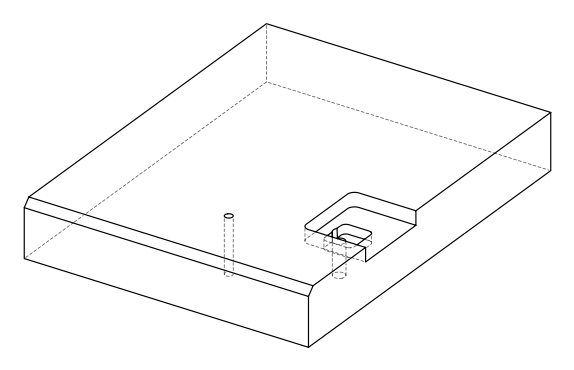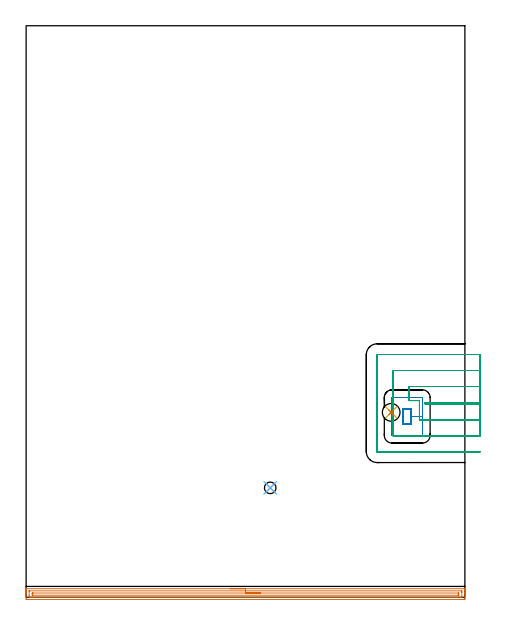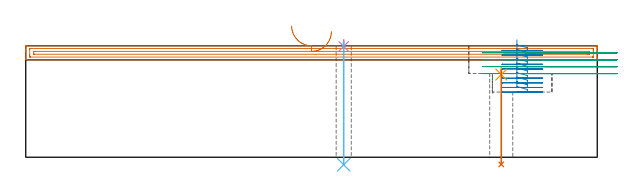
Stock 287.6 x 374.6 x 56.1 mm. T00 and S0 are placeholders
(PLAN: 7 operations, 5 tool changes, 17.1 min)
(1 AREA_MILL | FG_CHAMFER_SURFACE | UGT0205_001 | 7.09 min | 7249 mm3)
(2 MILL_RECTANGULAR_POCKET | POCKET_RECTANGULAR_STRAIGHT | UGT0201_127 | Follow Part, ap 2.475, ae 75% | 3.42 min | 23842 mm3)
(3 MILL_SLOT | SLOT_PARTIAL_RECTANGULAR | UGT0201_103 | Follow Part, ap 3.5, ae 75% | 6.11 min | 55745 mm3)
(4 SPOT_DRILL | STEP1HOLE | NXT0321_9005460120000 | 0.03 min | 0 mm3)
(5 SPOT_DRILL_1 | STEP1HOLE_1 | NXT0321_9005460120000 | 0.03 min | 0 mm3)
(6 DRILL_THROUGH_HOLE_INTO_CENTER | STEP1HOLE | UGT0301_195 | 0.25 min | 2528 mm3)
(7 DRILL_THROUGH_HOLE_INTO_CENTER_1 | STEP1HOLE_1 | NXT0301_087 | 0.2 min | 3510 mm3)
(TOOL UGT0205_001 | Chamfer Mill 20 x 3 x 45 deg. | D20 FL50 Z2)
(TOOL UGT0201_127 | Carbide End Mill 9.9 | D9.9 FL15 Z4)
(TOOL UGT0201_103 | End Mill 14 mm | D14 FL19 Z2)
(TOOL NXT0321_9005460120000 | NC Spot Drill, 142deg, 12mm, Carbide, Uncoated | D12 PA142 FL30 Z2)
(TOOL UGT0301_195 | Twist Drill 7.6 mm | D7.6 PA118 FL73 Z2)
(TOOL NXT0301_087 | Carbide Drill 11.6mm [860.1-1160-058A1-MM 2214] | D11.6 PA140 FL72 Z2)
(OP 1 AREA_MILL)
G17 G21 G94 G90
T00 M6
G54
G17 G0 G90 X133.8 Y5.599 S1061 M3
G43 Z66.1 H0
G94 G1 X133.838 Z65.228 F250.
X133.952 Z64.363
X134.141 Z63.511
X134.403 Z62.679
X134.737 Z61.873
X135.14 Z61.099
X135.609 Z60.363
X136.14 Z59.671
X136.729 Z59.028
X137.372 Z58.439
X138.064 Z57.908
X138.8 Z57.439
X139.574 Z57.036
X140.38 Z56.702
X141.212 Z56.44
X142.064 Z56.251
X142.928 Z56.137
X143.8 Z56.099
X287.444 Y5.598 Z56.098
X287.512 Y5.601 Z56.096
X287.596 Y5.596 Z56.087
X287.6 Z56.086
Y5.277 Z55.776
Y4.872 Z55.371
Y4.255 Z54.75
Y3.065 Z53.562
Y2.491 Z52.985
Y-0.751 Z49.746
X287.597 Y-1.038 Z49.459
X287.591 Y-1.491 Z49.005
X287.46 Y-1.495 Z49.003
X286.998 Y-1.5 Z49.
X0.602
X0.14 Y-1.495 Z49.003
X0.009 Y-1.491 Z49.005
X0. Y-1.038 Z49.459
Y2.491 Z52.985
Y3.065 Z53.562
Y3.373 Z53.869
Y3.947 Z54.443
Y4.255 Z54.75
Y5.277 Z55.777
X0.007 Y5.593 Z56.084
X0.008 Y5.597 Z56.088
X0.156 Y5.6 Z56.1
X143.8 Y5.599 Z56.099
Y4.185 Z54.685
X285.214 Y4.184 Z54.684
X285.287 Y4.183 Z54.683
X285.582 Y4.177 Z54.677
X285.59 Y4.082 Z54.582
X285.597 Y3.876 Z54.376
X285.599 Y3.373 Z53.873
X285.6 Y2.991 Z53.491
X285.599 Y0.346 Z50.846
X285.591 Y-0.037 Z50.463
X285.589 Y-0.08 Z50.42
X285.572 Y-0.081 Z50.419
X285.522 Y-0.084 Z50.416
X285.419 Y-0.085 Z50.415
X285.214 Y-0.086 Z50.414
X2.386 Y-0.085 Z50.415
X2.314
X2.017 Y-0.079 Z50.421
X2.01 Y0.017 Z50.517
X2.003 Y0.224 Z50.724
X2.001 Y0.727 Z51.227
X2. Y1.109 Z51.609
X2.002 Y3.754 Z54.254
X2.009 Y4.137 Z54.637
X2.011 Y4.18 Z54.68
X2.028 Y4.181 Z54.681
X2.078 Y4.184 Z54.684
X2.181 Y4.185 Z54.685
X2.386 Y4.186 Z54.686
X143.8 Y4.185 Z54.685
Y2.771 Z53.271
X283.147 Y2.77 Z53.27
X283.429 Y2.769 Z53.269
X283.523 Y2.767 Z53.267
X283.589 Y2.763 Z53.263
X283.594 Y2.66 Z53.16
X283.599 Y2.491 Z52.991
Y1.441 Z51.941
X283.596 Y1.384 Z51.884
X283.59 Y1.343 Z51.843
X283.568 Y1.335 Z51.835
X283.429 Y1.332 Z51.832
X282.82 Y1.329 Z51.829
X4.454 Y1.328 Z51.828
X4.171 Y1.329 Z51.829
X4.076 Y1.332 Z51.832
X4.011 Y1.335 Z51.835
X4.005 Y1.44 Z51.94
X4.001 Y1.609 Z52.109
Y2.659 Z53.159
X4.004 Y2.716 Z53.216
X4.01 Y2.757 Z53.257
X4.032 Y2.765 Z53.265
X4.171 Y2.768 Z53.268
X4.78 Y2.771 Z53.271
X143.8
X144.672 Z53.309
X145.537 Z53.423
X146.388 Z53.611
X147.22 Z53.874
X148.026 Z54.208
X148.8 Z54.61
X149.536 Z55.079
X150.228 Z55.61
X150.871 Z56.2
X151.46 Z56.843
X151.992 Z57.535
X152.46 Z58.271
X152.863 Z59.045
X153.197 Z59.851
X153.459 Z60.683
X153.648 Z61.534
X153.762 Z62.399
X153.8 Z63.271
G0 Z66.1
M5
M2
(OP 2 MILL_RECTANGULAR_POCKET)
G17 G21 G94 G90
T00 M6
G54
G17 G0 G90 X247.175 Y123.092 S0 M3
G43 Z66.1 H0
Z59.1
G94 G1 Y113.475 Z56.523 F250.
X252.425 Z55.116
Y118.5 Z53.77
Y123.525 F500.
X247.175
Y113.475
X252.425
Y118.5
X259.85
Y130.9
X259.852 Y130.93
X259.83 Y130.952
X259.8 Y130.95
X239.8
X239.77 Y130.952
X239.748 Y130.93
X239.75 Y130.9
Y106.1
X239.748 Y106.07
X239.77 Y106.048
X239.8 Y106.05
X259.8
X259.83 Y106.048
X259.852 Y106.07
X259.85 Y106.1
Y118.5
Y119.5
G0 X247.175 Y123.092 Z56.77
G1 Y113.475 Z54.193 F250.
X252.425 Z52.786
Y118.5 Z51.44
Y123.525 F500.
X247.175
Y113.475
X252.425
Y118.5
X259.85
Y130.9
X259.852 Y130.93
X259.83 Y130.952
X259.8 Y130.95
X239.8
X239.77 Y130.952
X239.748 Y130.93
X239.75 Y130.9
Y106.1
X239.748 Y106.07
X239.77 Y106.048
X239.8 Y106.05
X259.8
X259.83 Y106.048
X259.852 Y106.07
X259.85 Y106.1
Y118.5
Y119.5
G0 X247.175 Y123.092 Z54.44
G1 Y113.475 Z51.863 F250.
X252.425 Z50.456
Y118.5 Z49.11
Y123.525 F500.
X247.175
Y113.475
X252.425
Y118.5
X259.85
Y130.9
X259.852 Y130.93
X259.83 Y130.952
X259.8 Y130.95
X239.8
X239.77 Y130.952
X239.748 Y130.93
X239.75 Y130.9
Y106.1
X239.748 Y106.07
X239.77 Y106.048
X239.8 Y106.05
X259.8
X259.83 Y106.048
X259.852 Y106.07
X259.85 Y106.1
Y118.5
Y119.5
G0 X247.175 Y123.092 Z52.11
G1 Y113.475 Z49.533 F250.
X252.425 Z48.126
Y118.5 Z46.78
Y123.525 F500.
X247.175
Y113.475
X252.425
Y118.5
X259.85
Y130.9
X259.852 Y130.93
X259.83 Y130.952
X259.8 Y130.95
X239.8
X239.77 Y130.952
X239.748 Y130.93
X239.75 Y130.9
Y106.1
X239.748 Y106.07
X239.77 Y106.048
X239.8 Y106.05
X259.8
X259.83 Y106.048
X259.852 Y106.07
X259.85 Y106.1
Y118.5
Y119.5
G0 X247.175 Y123.092 Z49.78
G1 Y113.475 Z47.203 F250.
X252.425 Z45.796
Y118.5 Z44.45
Y123.525 F500.
X247.175
Y113.475
X252.425
Y118.5
X259.85
Y130.9
X259.852 Y130.93
X259.83 Y130.952
X259.8 Y130.95
X239.8
X239.77 Y130.952
X239.748 Y130.93
X239.75 Y130.9
Y106.1
X239.748 Y106.07
X239.77 Y106.048
X239.8 Y106.05
X259.8
X259.83 Y106.048
X259.852 Y106.07
X259.85 Y106.1
Y118.5
Y119.5
G0 X247.175 Y123.092 Z47.45
G1 Y113.475 Z44.873 F250.
X252.425 Z43.466
Y118.5 Z42.12
Y123.525 F500.
X247.175
Y113.475
X252.425
Y118.5
X259.85
Y130.9
X259.852 Y130.93
X259.83 Y130.952
X259.8 Y130.95
X239.8
X239.77 Y130.952
X239.748 Y130.93
X239.75 Y130.9
Y106.1
X239.748 Y106.07
X239.77 Y106.048
X239.8 Y106.05
X259.8
X259.83 Y106.048
X259.852 Y106.07
X259.85 Y106.1
Y118.5
Y119.5
G0 X247.175 Y123.092 Z45.12
G1 Y113.475 Z42.543 F250.
X252.425 Z41.136
Y118.5 Z39.79
Y123.525 F500.
X247.175
Y113.475
X252.425
Y118.5
X259.85
Y130.9
X259.852 Y130.93
X259.83 Y130.952
X259.8 Y130.95
X239.8
X239.77 Y130.952
X239.748 Y130.93
X239.75 Y130.9
Y106.1
X239.748 Y106.07
X239.77 Y106.048
X239.8 Y106.05
X259.8
X259.83 Y106.048
X259.852 Y106.07
X259.85 Y106.1
Y118.5
Y119.5
G0 X247.175 Y123.092 Z42.79
G1 Y113.475 Z40.213 F250.
X252.425 Z38.806
Y118.5 Z37.46
Y123.525 F500.
X247.175
Y113.475
X252.425
Y118.5
X259.85
Y130.9
X259.852 Y130.93
X259.83 Y130.952
X259.8 Y130.95
X239.8
X239.77 Y130.952
X239.748 Y130.93
X239.75 Y130.9
Y106.1
X239.748 Y106.07
X239.77 Y106.048
X239.8 Y106.05
X259.8
X259.83 Y106.048
X259.852 Y106.07
X259.85 Y106.1
Y118.5
Y119.5
G0 X247.175 Y123.092 Z40.46
G1 Y113.475 Z37.883 F250.
X252.425 Z36.476
Y118.5 Z35.13
Y123.525 F500.
X247.175
Y113.475
X252.425
Y118.5
X259.85
Y130.9
X259.852 Y130.93
X259.83 Y130.952
X259.8 Y130.95
X239.8
X239.77 Y130.952
X239.748 Y130.93
X239.75 Y130.9
Y106.1
X239.748 Y106.07
X239.77 Y106.048
X239.8 Y106.05
X259.8
X259.83 Y106.048
X259.852 Y106.07
X259.85 Y106.1
Y118.5
Y119.5
G0 X247.175 Y123.092 Z38.13
G1 Y113.475 Z35.553 F250.
X252.425 Z34.146
Y118.5 Z32.8
Y123.525 F500.
X247.175
Y113.475
X252.425
Y118.5
X259.85
Y130.9
X259.852 Y130.93
X259.83 Y130.952
X259.8 Y130.95
X239.8
X239.77 Y130.952
X239.748 Y130.93
X239.75 Y130.9
Y106.1
X239.748 Y106.07
X239.77 Y106.048
X239.8 Y106.05
X259.8
X259.83 Y106.048
X259.852 Y106.07
X259.85 Y106.1
Y118.5
Y119.5
G0 Z66.1
M5
M2
(OP 3 MILL_SLOT)
G17 G21 G94 G90
T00 M6
G54
G17 G0 G90 X297.6 Y127.6 S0 M3
G43 Z66.1 H0
Z52.6
G94 G1 X294.6 F250.
X261.5 F500.
Y126.8
X294.6
X297.6 F250.
Y138.1
X294.6
X251. F500.
Y128.9
X257.8
Y116.3
X294.6
X297.6 F250.
Y148.6
X294.6
X240.5 F500.
Y105.8
X294.6
X297.6 F250.
Y159.1
X294.6
X230.1 F500.
X230.045 Y159.095
X230.005 Y159.055
X230. Y159.
Y95.4
X230.005 Y95.345
X230.045 Y95.305
X230.1 Y95.3
X294.6
X297.6 F250.
G0 Y127.6 Z49.1
G1 X294.6
X261.5 F500.
Y126.8
X294.6
X297.6 F250.
Y138.1
X294.6
X251. F500.
Y128.9
X257.8
Y116.3
X294.6
X297.6 F250.
Y148.6
X294.6
X240.5 F500.
Y105.8
X294.6
X297.6 F250.
Y159.1
X294.6
X230.1 F500.
X230.045 Y159.095
X230.005 Y159.055
X230. Y159.
Y95.4
X230.005 Y95.345
X230.045 Y95.305
X230.1 Y95.3
X294.6
X297.6 F250.
G0 Y127.6 Z45.6
G1 X294.6
X261.5 F500.
Y126.8
X294.6
X297.6 F250.
Y138.1
X294.6
X251. F500.
Y128.9
X257.8
Y116.3
X294.6
X297.6 F250.
Y148.6
X294.6
X240.5 F500.
Y105.8
X294.6
X297.6 F250.
Y159.1
X294.6
X230.1 F500.
X230.045 Y159.095
X230.005 Y159.055
X230. Y159.
Y95.4
X230.005 Y95.345
X230.045 Y95.305
X230.1 Y95.3
X294.6
X297.6 F250.
G0 Y127.6 Z42.1
G1 X294.6
X261.5 F500.
Y126.8
X294.6
X297.6 F250.
Y138.1
X294.6
X251. F500.
Y128.9
X257.8
Y116.3
X294.6
X297.6 F250.
Y148.6
X294.6
X240.5 F500.
Y105.8
X294.6
X297.6 F250.
Y159.1
X294.6
X230.1 F500.
X230.045 Y159.095
X230.005 Y159.055
X230. Y159.
Y95.4
X230.005 Y95.345
X230.045 Y95.305
X230.1 Y95.3
X294.6
X297.6 F250.
G0 Z66.1
M5
M2
(OP 4 SPOT_DRILL)
G17 G21 G94 G90
T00 M6
G54
G17 G0 G90 X160. Y71.7 S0 M3
G43 Z66.1 H0
G94 G81 G98 Z55.773 F250. R59.1
G80
M5
M2
(OP 5 SPOT_DRILL_1)
G17 G21 G94 G90
T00 M6
G54
G17 G0 G90 X239.3 Y121.2 S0 M3
G43 Z66.1 H0
G94 G81 G98 Z41.601 F250. R45.1
G80
M5
M2
(OP 6 DRILL_THROUGH_HOLE_INTO_CENTER)
G17 G21 G94 G90
T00 M6
G54
G17 G0 G90 X160. Y71.7 S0 M3
G43 Z66.1 H0
G94 G73 G98 Z-3.783 F250. Q7.485 R58.1
G80
M5
M2
(OP 7 DRILL_THROUGH_HOLE_INTO_CENTER_1)
G17 G21 G94 G90
T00 M6
G54
G17 G0 G90 X239.3 Y121.2 S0 M3
G43 Z66.1 H1
G94 G73 G98 Z-3.611 F250. Q11.428 R44.1
G80
M5
M2
